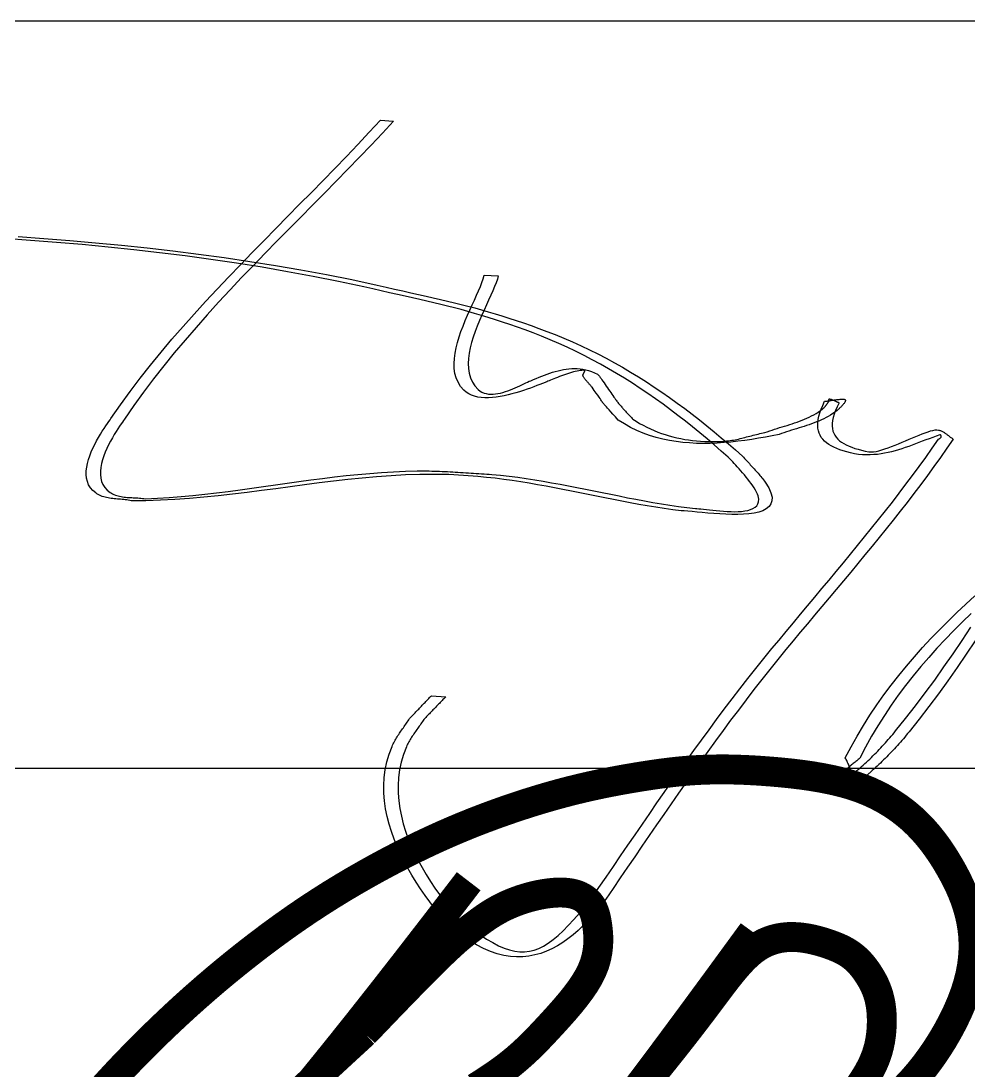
# Model space of a CAD drawing. Header units: millimetres. Extents: x 4241 to 6572, y 870 to 1291.
# Drawn here: x 4513.52 to 4519.86, y 888.88 to 895.9 of the extents above; entities that cross this region are included whole.
import ezdxf

# ---------------------------------------------------------------- set-up
doc = ezdxf.new("R2010")
doc.units = ezdxf.units.MM
doc.layers.add('00_штамп', color=7, linetype='Continuous')
doc.layers.add('Подписи сотрудников', color=7, linetype='Continuous')
doc.layers.add('ДО-Оформление-Штамп', color=7, linetype='Continuous', lineweight=13)

# ---------------------------------------------------------------- blocks, each defined once
blk = doc.blocks.new('Подписи3')
at = {"layer": 'Подписи сотрудников', "color": 5, "linetype": 'Continuous'}
for points in [[(2.6287, 2.3407), (2.6921, 2.4315), (2.7575, 2.5212), (2.8248, 2.6098), (2.894, 2.6974), (2.9648, 2.784), (3.0371, 2.8698), (3.1108, 2.9547), (3.1857, 3.0388), (3.2617, 3.1223), (3.3386, 3.2052), (3.4163, 3.2874), (3.4946, 3.3692), (3.5734, 3.4506), (3.6526, 3.5316), (3.7319, 3.6123), (3.8113, 3.6928), (3.8906, 3.7731), (3.9697, 3.8533), (4.0484, 3.9335), (4.1266, 4.0137), (4.2041, 4.094), (4.2808, 4.1744), (4.3566, 4.2551), (4.4312, 4.3361)], [(4.5195, 4.3292), (4.4446, 4.2486), (4.3687, 4.1682), (4.2918, 4.0881), (4.2141, 4.0081), (4.1358, 3.9281), (4.0569, 3.8481), (3.9777, 3.7681), (3.8983, 3.688), (3.8188, 3.6076), (3.7393, 3.527), (3.6601, 3.446), (3.5813, 3.3647), (3.503, 3.2829), (3.4254, 3.2006), (3.3486, 3.1177), (3.2727, 3.0342), (3.198, 2.9499), (3.1245, 2.8649), (3.0525, 2.779), (2.9819, 2.6922), (2.9131, 2.6044), (2.8461, 2.5156), (2.7812, 2.4257), (2.7183, 2.3347)], [(4.4312, 4.3361), (4.5171, 4.3294), (4.5195, 4.3292)], [(4.3211, 3.2211), (4.1513, 3.2571), (3.9812, 3.2908), (3.8106, 3.3223), (3.6398, 3.3516), (3.4687, 3.3788), (3.2973, 3.404), (3.1256, 3.4273), (2.9537, 3.4488), (2.7815, 3.4686), (2.6092, 3.4867), (2.4367, 3.5033), (2.264, 3.5184), (2.0911, 3.5321), (1.9182, 3.5445)], [(2.0077, 3.5576), (2.1807, 3.5452), (2.3535, 3.5314), (2.5262, 3.5162), (2.6987, 3.4996), (2.871, 3.4814), (3.0431, 3.4615), (3.215, 3.4399), (3.3867, 3.4165), (3.5581, 3.3912), (3.7292, 3.3639), (3.9, 3.3346), (4.0705, 3.303), (4.2407, 3.2693), (4.4104, 3.2332)], [(4.4104, 3.2332), (4.4696, 3.2193), (4.5266, 3.2061), (4.5816, 3.1935), (4.6348, 3.1814), (4.6863, 3.1697), (4.7364, 3.1583), (4.7852, 3.1472), (4.833, 3.1361), (4.8798, 3.1251), (4.9259, 3.114), (4.9715, 3.1028), (5.0168, 3.0913), (5.0619, 3.0795), (5.107, 3.0673), (5.1523, 3.0545), (5.198, 3.0412), (5.2443, 3.0271), (5.2914, 3.0123), (5.3394, 2.9965), (5.3885, 2.9798), (5.4389, 2.962), (5.4908, 2.9431), (5.5445, 2.9229), (5.5999, 2.9013)], [(4.9893, 2.5295), (4.9678, 2.5549), (4.951, 2.5822), (4.9386, 2.6112), (4.9302, 2.6419), (4.9255, 2.674), (4.9242, 2.7073), (4.926, 2.7416), (4.9305, 2.7768), (4.9375, 2.8126), (4.9467, 2.8488), (4.9577, 2.8853), (4.9703, 2.9219), (4.984, 2.9584), (4.9986, 2.9946), (5.0139, 3.0303), (5.0293, 3.0654), (5.0448, 3.0995), (5.0598, 3.1326), (5.0742, 3.1645), (5.0877, 3.1949), (5.0998, 3.2237), (5.1103, 3.2507), (5.1188, 3.2756), (5.1251, 3.2984)], [(5.2194, 3.294), (5.2135, 3.2725), (5.2052, 3.2485), (5.1949, 3.2223), (5.183, 3.1941), (5.1696, 3.1641), (5.1552, 3.1325), (5.1401, 3.0996), (5.1246, 3.0655), (5.109, 3.0304), (5.0937, 2.9946), (5.0789, 2.9583), (5.065, 2.9217), (5.0524, 2.8849), (5.0412, 2.8483), (5.032, 2.8119), (5.0249, 2.7761), (5.0204, 2.741), (5.0186, 2.7068), (5.0201, 2.6738), (5.025, 2.6422), (5.0337, 2.6121), (5.0466, 2.5838), (5.0639, 2.5575), (5.086, 2.5334)], [(5.1251, 3.2984), (5.2194, 3.294), (5.2194, 3.294)], [(5.5078, 2.8909), (5.4525, 2.9123), (5.3991, 2.9324), (5.3473, 2.9512), (5.297, 2.9689), (5.248, 2.9855), (5.2001, 3.0012), (5.1532, 3.016), (5.107, 3.03), (5.0613, 3.0433), (5.016, 3.056), (4.971, 3.0682), (4.926, 3.0799), (4.8808, 3.0914), (4.8352, 3.1025), (4.7892, 3.1136), (4.7424, 3.1246), (4.6947, 3.1356), (4.646, 3.1467), (4.5961, 3.158), (4.5447, 3.1697), (4.4917, 3.1817), (4.4369, 3.1943), (4.3801, 3.2074), (4.3211, 3.2211)], [(6.7582, 2.0808), (6.7113, 2.1222), (6.664, 2.1632), (6.6164, 2.2037), (6.5683, 2.2436), (6.5199, 2.2831), (6.4711, 2.3219), (6.4218, 2.3602), (6.3721, 2.3978), (6.322, 2.4348), (6.2713, 2.4711), (6.2203, 2.5067), (6.1687, 2.5416), (6.1167, 2.5756), (6.0641, 2.6089), (6.011, 2.6413), (5.9574, 2.6729), (5.9032, 2.7036), (5.8485, 2.7334), (5.7932, 2.7622), (5.7374, 2.79), (5.6809, 2.8168), (5.6238, 2.8426), (5.5661, 2.8673), (5.5078, 2.8909)], [(5.5999, 2.9013), (5.6584, 2.8776), (5.7163, 2.8528), (5.7735, 2.8269), (5.8302, 2.7999), (5.8862, 2.772), (5.9416, 2.743), (5.9965, 2.7131), (6.0508, 2.6823), (6.1046, 2.6506), (6.1578, 2.618), (6.2105, 2.5846), (6.2627, 2.5503), (6.3144, 2.5153), (6.3656, 2.4796), (6.4163, 2.4431), (6.4666, 2.406), (6.5164, 2.3682), (6.5658, 2.3298), (6.6148, 2.2907), (6.6634, 2.2511), (6.7115, 2.211), (6.7593, 2.1704), (6.8067, 2.1293), (6.8537, 2.0877)], [(5.4371, 2.5929), (5.4557, 2.6005), (5.4742, 2.6082), (5.4925, 2.6156), (5.5108, 2.6229), (5.529, 2.63), (5.5471, 2.6368), (5.5652, 2.6432), (5.5833, 2.6491), (5.6014, 2.6546), (5.6195, 2.6595), (5.6376, 2.6638), (5.6558, 2.6675), (5.674, 2.6704), (5.6924, 2.6725), (5.7108, 2.6738), (5.7293, 2.6742), (5.748, 2.6735), (5.7668, 2.6719), (5.7857, 2.6691), (5.8049, 2.6652), (5.8242, 2.6601), (5.8438, 2.6537), (5.8636, 2.646), (5.8836, 2.6368)], [(5.795, 2.6617), (5.7872, 2.6623), (5.7783, 2.6621), (5.7685, 2.6612), (5.7578, 2.6595), (5.7464, 2.6573), (5.7344, 2.6545), (5.7219, 2.6512), (5.709, 2.6475), (5.6957, 2.6434), (5.6823, 2.639), (5.6687, 2.6344), (5.6552, 2.6296), (5.6418, 2.6247), (5.6287, 2.6198), (5.6158, 2.6148), (5.6034, 2.61), (5.5916, 2.6053), (5.5804, 2.6008), (5.5699, 2.5965), (5.5603, 2.5926), (5.5517, 2.589), (5.5442, 2.5859), (5.5379, 2.5834), (5.5328, 2.5814)], [(5.7868, 2.6254), (5.7863, 2.6269), (5.7861, 2.6285), (5.7861, 2.6301), (5.7864, 2.6319), (5.7869, 2.6337), (5.7876, 2.6356), (5.7884, 2.6375), (5.7894, 2.6395), (5.7904, 2.6414), (5.7914, 2.6434), (5.7925, 2.6453), (5.7936, 2.6472), (5.7946, 2.649), (5.7956, 2.6508), (5.7965, 2.6525), (5.7972, 2.6541), (5.7978, 2.6556), (5.7982, 2.6569), (5.7984, 2.6582), (5.7983, 2.6592), (5.798, 2.6602), (5.7974, 2.6609), (5.7964, 2.6614), (5.795, 2.6617)], [(5.8467, 2.5487), (5.8442, 2.5519), (5.8417, 2.5551), (5.8391, 2.5583), (5.8365, 2.5614), (5.8338, 2.5645), (5.8311, 2.5675), (5.8284, 2.5706), (5.8256, 2.5736), (5.8228, 2.5767), (5.8201, 2.5797), (5.8173, 2.5827), (5.8146, 2.5858), (5.8119, 2.5888), (5.8092, 2.5919), (5.8066, 2.595), (5.804, 2.5982), (5.8015, 2.6014), (5.7991, 2.6046), (5.7968, 2.6079), (5.7946, 2.6113), (5.7924, 2.6147), (5.7904, 2.6182), (5.7885, 2.6218), (5.7868, 2.6254)], [(5.8836, 2.6368), (5.8853, 2.6354), (5.888, 2.6324), (5.8915, 2.628), (5.896, 2.6222), (5.9011, 2.6153), (5.9069, 2.6074), (5.9133, 2.5985), (5.9201, 2.5889), (5.9273, 2.5788), (5.9348, 2.5681), (5.9425, 2.5572), (5.9502, 2.546), (5.9579, 2.5349), (5.9656, 2.5238), (5.973, 2.513), (5.9802, 2.5026), (5.987, 2.4928), (5.9933, 2.4836), (5.9991, 2.4752), (6.0042, 2.4678), (6.0086, 2.4615), (6.0121, 2.4565), (6.0147, 2.4529), (6.0163, 2.4508)], [(5.5328, 2.5814), (5.5164, 2.5748), (5.4982, 2.5676), (5.4786, 2.56), (5.4575, 2.552), (5.4353, 2.5438), (5.412, 2.5355), (5.3877, 2.5273), (5.3627, 2.5193), (5.3372, 2.5116), (5.3112, 2.5044), (5.2849, 2.4979), (5.2585, 2.492), (5.2321, 2.4871), (5.2059, 2.4832), (5.1801, 2.4804), (5.1547, 2.4789), (5.1301, 2.4788), (5.1063, 2.4803), (5.0834, 2.4835), (5.0617, 2.4885), (5.0412, 2.4955), (5.0223, 2.5045), (5.0049, 2.5158), (4.9893, 2.5295)], [(5.086, 2.5334), (5.0979, 2.5237), (5.1108, 2.516), (5.1244, 2.5101), (5.1387, 2.506), (5.1536, 2.5034), (5.169, 2.5024), (5.1848, 2.5026), (5.201, 2.5041), (5.2175, 2.5068), (5.2341, 2.5103), (5.2509, 2.5148), (5.2676, 2.5199), (5.2842, 2.5257), (5.3007, 2.5319), (5.3169, 2.5385), (5.3328, 2.5453), (5.3483, 2.5522), (5.3632, 2.5591), (5.3775, 2.5658), (5.3912, 2.5723), (5.404, 2.5784), (5.416, 2.5839), (5.4271, 2.5888), (5.4371, 2.5929)], [(6.0224, 2.3289), (6.0031, 2.3506), (5.9865, 2.3691), (5.9725, 2.3848), (5.9607, 2.3978), (5.951, 2.4085), (5.9432, 2.4171), (5.9369, 2.424), (5.932, 2.4294), (5.9282, 2.4336), (5.9254, 2.4369), (5.9231, 2.4396), (5.9213, 2.442), (5.9197, 2.4443), (5.918, 2.4469), (5.916, 2.45), (5.9135, 2.4539), (5.9103, 2.4589), (5.9061, 2.4653), (5.9006, 2.4734), (5.8937, 2.4834), (5.8851, 2.4956), (5.8745, 2.5104), (5.8618, 2.528), (5.8467, 2.5487)], [(7.4028, 2.4547), (7.4082, 2.4553), (7.4137, 2.4559), (7.4191, 2.4566), (7.4246, 2.4574), (7.43, 2.4582), (7.4355, 2.459), (7.4409, 2.4599), (7.4464, 2.4607), (7.4518, 2.4616), (7.4573, 2.4624), (7.4627, 2.4633), (7.4682, 2.4641), (7.4736, 2.4648), (7.4791, 2.4655), (7.4845, 2.4662), (7.49, 2.4668), (7.4954, 2.4673), (7.5009, 2.4677), (7.5063, 2.4681), (7.5118, 2.4683), (7.5173, 2.4684), (7.5227, 2.4685), (7.5282, 2.4683), (7.5337, 2.4681)], [(7.4301, 2.4535), (7.4305, 2.4541), (7.4308, 2.4549), (7.4311, 2.4557), (7.4313, 2.4565), (7.4314, 2.4574), (7.4315, 2.4584), (7.4316, 2.4593), (7.4316, 2.4603), (7.4317, 2.4613), (7.4317, 2.4623), (7.4317, 2.4633), (7.4317, 2.4643), (7.4317, 2.4652), (7.4318, 2.4661), (7.4319, 2.4669), (7.432, 2.4677), (7.4321, 2.4684), (7.4324, 2.4691), (7.4326, 2.4696), (7.433, 2.4701), (7.4334, 2.4704), (7.4339, 2.4707), (7.4345, 2.4708), (7.4352, 2.4708)], [(7.4352, 2.4708), (7.4381, 2.4703), (7.4409, 2.4698), (7.4438, 2.4692), (7.4466, 2.4684), (7.4494, 2.4676), (7.4521, 2.4667), (7.4549, 2.4657), (7.4576, 2.4646), (7.4604, 2.4635), (7.4631, 2.4623), (7.4657, 2.4611), (7.4684, 2.4598), (7.4711, 2.4586), (7.4738, 2.4573), (7.4764, 2.4559), (7.4791, 2.4546), (7.4818, 2.4533), (7.4844, 2.4519), (7.4871, 2.4506), (7.4898, 2.4494), (7.4925, 2.4481), (7.4952, 2.4469), (7.4979, 2.4457), (7.5006, 2.4446)], [(7.5337, 2.4681), (7.5369, 2.4676), (7.5394, 2.4666), (7.541, 2.4651), (7.542, 2.4632), (7.5422, 2.4609), (7.5419, 2.4582), (7.5409, 2.4553), (7.5395, 2.452), (7.5376, 2.4485), (7.5352, 2.4448), (7.5325, 2.441), (7.5294, 2.437), (7.5261, 2.4329), (7.5226, 2.4288), (7.5189, 2.4247), (7.515, 2.4206), (7.5111, 2.4166), (7.5072, 2.4126), (7.5033, 2.4088), (7.4994, 2.4052), (7.4957, 2.4018), (7.4922, 2.3987), (7.4889, 2.3959), (7.4859, 2.3934)], [(6.0163, 2.4508), (6.0203, 2.4458), (6.0244, 2.4408), (6.0285, 2.4359), (6.0327, 2.431), (6.0368, 2.4261), (6.041, 2.4213), (6.0453, 2.4165), (6.0496, 2.4117), (6.0538, 2.4069), (6.0581, 2.4021), (6.0625, 2.3974), (6.0668, 2.3926), (6.0712, 2.3879), (6.0755, 2.3832), (6.0799, 2.3785), (6.0842, 2.3738), (6.0886, 2.3691), (6.093, 2.3644), (6.0973, 2.3596), (6.1017, 2.3549), (6.106, 2.3502), (6.1103, 2.3454), (6.1147, 2.3407), (6.1189, 2.3359)], [(7.0029, 2.2456), (7.019, 2.2516), (7.0354, 2.2573), (7.0518, 2.2628), (7.0684, 2.2681), (7.0851, 2.2733), (7.1018, 2.2785), (7.1186, 2.2836), (7.1354, 2.2888), (7.1522, 2.2939), (7.169, 2.2992), (7.1857, 2.3046), (7.2024, 2.3101), (7.219, 2.3158), (7.2355, 2.3218), (7.2518, 2.3281), (7.268, 2.3346), (7.284, 2.3416), (7.2998, 2.3489), (7.3153, 2.3567), (7.3307, 2.3649), (7.3457, 2.3736), (7.3605, 2.383), (7.375, 2.3929), (7.3891, 2.4034)], [(7.4859, 2.3934), (7.4718, 2.3825), (7.4574, 2.3724), (7.4427, 2.3628), (7.4276, 2.3539), (7.4123, 2.3454), (7.3967, 2.3375), (7.3808, 2.3301), (7.3648, 2.323), (7.3485, 2.3164), (7.3321, 2.31), (7.3155, 2.304), (7.2989, 2.2982), (7.2821, 2.2926), (7.2653, 2.2871), (7.2484, 2.2818), (7.2315, 2.2766), (7.2146, 2.2714), (7.1977, 2.2662), (7.1809, 2.2609), (7.1641, 2.2555), (7.1475, 2.25), (7.131, 2.2444), (7.1146, 2.2385), (7.0984, 2.2323)], [(7.6029, 2.1034), (7.5765, 2.1096), (7.5514, 2.1162), (7.5277, 2.1232), (7.5053, 2.1306), (7.4844, 2.1386), (7.465, 2.1472), (7.447, 2.1564), (7.4305, 2.1663), (7.4157, 2.1769), (7.4024, 2.1882), (7.3907, 2.2004), (7.3807, 2.2134), (7.3724, 2.2274), (7.3658, 2.2423), (7.361, 2.2582), (7.358, 2.2752), (7.3568, 2.2932), (7.3575, 2.3125), (7.3601, 2.3329), (7.3646, 2.3546), (7.3711, 2.3775), (7.3796, 2.4018), (7.3902, 2.4275), (7.4028, 2.4547)], [(7.3891, 2.4034), (7.3912, 2.4051), (7.3932, 2.4068), (7.3952, 2.4086), (7.3972, 2.4105), (7.3991, 2.4124), (7.401, 2.4143), (7.4028, 2.4163), (7.4046, 2.4183), (7.4063, 2.4204), (7.4081, 2.4225), (7.4097, 2.4246), (7.4114, 2.4267), (7.4131, 2.4289), (7.4147, 2.4311), (7.4163, 2.4333), (7.4179, 2.4355), (7.4194, 2.4377), (7.421, 2.44), (7.4225, 2.4422), (7.424, 2.4445), (7.4256, 2.4467), (7.4271, 2.449), (7.4286, 2.4512), (7.4301, 2.4535)], [(7.5006, 2.4446), (7.4872, 2.4181), (7.4762, 2.3932), (7.4674, 2.3696), (7.4608, 2.3475), (7.4564, 2.3267), (7.454, 2.3072), (7.4536, 2.289), (7.4552, 2.2719), (7.4586, 2.256), (7.464, 2.2411), (7.4711, 2.2272), (7.4799, 2.2144), (7.4904, 2.2024), (7.5025, 2.1913), (7.5162, 2.1811), (7.5313, 2.1716), (7.5479, 2.1628), (7.5659, 2.1546), (7.5851, 2.1471), (7.6057, 2.1401), (7.6274, 2.1336), (7.6503, 2.1276), (7.6743, 2.1219), (7.6993, 2.1166)], [(7.8774, 0.2485), (7.9449, 0.3323), (8.0109, 0.4171), (8.0756, 0.5029), (8.139, 0.5896), (8.2011, 0.6771), (8.2622, 0.7654), (8.3222, 0.8544), (8.3812, 0.9441)], [(8.4093, 0.8509), (8.3497, 0.7617), (8.289, 0.6731), (8.2272, 0.5853), (8.1643, 0.4983), (8.1001, 0.4122), (8.0346, 0.327), (7.9678, 0.2428)], [(2.5265, 1.8413), (2.5068, 1.8581), (2.4912, 1.8767), (2.4793, 1.8968), (2.4709, 1.9182), (2.4657, 1.9408), (2.4634, 1.9644), (2.4638, 1.9888), (2.4666, 2.0138), (2.4716, 2.0392), (2.4785, 2.0648), (2.4871, 2.0904), (2.497, 2.1159), (2.508, 2.141), (2.5199, 2.1656), (2.5324, 2.1895), (2.5453, 2.2125), (2.5582, 2.2343), (2.5709, 2.2549), (2.5832, 2.274), (2.5948, 2.2914), (2.6054, 2.307), (2.6147, 2.3205), (2.6226, 2.3318), (2.6287, 2.3407)], [(2.7183, 2.3347), (2.7129, 2.3267), (2.7056, 2.3162), (2.6967, 2.3033), (2.6865, 2.2882), (2.6754, 2.2712), (2.6634, 2.2525), (2.651, 2.2322), (2.6383, 2.2106), (2.6257, 2.1878), (2.6134, 2.164), (2.6016, 2.1395), (2.5907, 2.1145), (2.581, 2.0891), (2.5726, 2.0636), (2.5658, 2.0382), (2.5609, 2.013), (2.5582, 1.9882), (2.558, 1.9642), (2.5605, 1.9409), (2.5659, 1.9188), (2.5747, 1.8979), (2.5869, 1.8785), (2.6029, 1.8607), (2.6229, 1.8448)], [(7.0984, 2.2323), (7.053, 2.2237), (7.0073, 2.2154), (6.9614, 2.2076), (6.9154, 2.2002), (6.8692, 2.1936), (6.8229, 2.1876), (6.7765, 2.1825), (6.7301, 2.1784), (6.6838, 2.1754), (6.6376, 2.1735), (6.5914, 2.1729), (6.5455, 2.1736), (6.4997, 2.1759), (6.4542, 2.1797), (6.409, 2.1853), (6.3641, 2.1926), (6.3196, 2.2019), (6.2756, 2.2131), (6.232, 2.2265), (6.1889, 2.2421), (6.1463, 2.2601), (6.1044, 2.2804), (6.063, 2.3033), (6.0224, 2.3289)], [(6.1189, 2.3359), (6.1419, 2.3212), (6.1651, 2.3072), (6.1888, 2.2941), (6.2127, 2.2817), (6.237, 2.2702), (6.2615, 2.2594), (6.2864, 2.2494), (6.3115, 2.2402), (6.3369, 2.2317), (6.3624, 2.2239), (6.3883, 2.2169), (6.4143, 2.2106), (6.4405, 2.205), (6.4668, 2.2002), (6.4933, 2.196), (6.52, 2.1925), (6.5467, 2.1897), (6.5736, 2.1876), (6.6006, 2.1862), (6.6276, 2.1854), (6.6547, 2.1852), (6.6818, 2.1857), (6.709, 2.1868), (6.7361, 2.1886)], [(7.6993, 2.1166), (7.7135, 2.116), (7.7294, 2.1171), (7.7469, 2.1198), (7.7656, 2.124), (7.7856, 2.1295), (7.8066, 2.1362), (7.8284, 2.1438), (7.8509, 2.1522), (7.8739, 2.1613), (7.8972, 2.1708), (7.9207, 2.1807), (7.9442, 2.1907), (7.9676, 2.2007), (7.9905, 2.2105), (8.013, 2.22), (8.0348, 2.229), (8.0558, 2.2373), (8.0757, 2.2447), (8.0945, 2.2512), (8.1119, 2.2565), (8.1277, 2.2605), (8.1419, 2.263), (8.1542, 2.2638), (8.1645, 2.2628)], [(8.1645, 2.2628), (8.1692, 2.2617), (8.1738, 2.2603), (8.1782, 2.2587), (8.1827, 2.2569), (8.187, 2.255), (8.1912, 2.2528), (8.1954, 2.2505), (8.1996, 2.248), (8.2037, 2.2454), (8.2077, 2.2427), (8.2117, 2.2399), (8.2157, 2.237), (8.2197, 2.2341), (8.2236, 2.2311), (8.2275, 2.2281), (8.2314, 2.225), (8.2353, 2.222), (8.2392, 2.219), (8.2432, 2.216), (8.2471, 2.213), (8.2511, 2.2101), (8.2551, 2.2073), (8.2591, 2.2046), (8.2632, 2.202)], [(6.7361, 2.1886), (6.7474, 2.1895), (6.7587, 2.1908), (6.7699, 2.1923), (6.7812, 2.194), (6.7923, 2.1959), (6.8035, 2.198), (6.8146, 2.2002), (6.8257, 2.2026), (6.8368, 2.2051), (6.8479, 2.2078), (6.8589, 2.2105), (6.87, 2.2133), (6.881, 2.2161), (6.8921, 2.219), (6.9031, 2.2219), (6.9142, 2.2248), (6.9252, 2.2277), (6.9363, 2.2305), (6.9473, 2.2333), (6.9584, 2.236), (6.9695, 2.2386), (6.9806, 2.2411), (6.9917, 2.2434), (7.0029, 2.2456)], [(7.0505, 0.7999), (7.098, 0.8574), (7.1457, 0.9148), (7.1935, 0.9722), (7.2413, 1.0295), (7.2893, 1.0868), (7.3372, 1.144), (7.3851, 1.2013), (7.433, 1.2587), (7.4808, 1.3161), (7.5285, 1.3736), (7.5761, 1.4312), (7.6234, 1.489), (7.6706, 1.5469), (7.7174, 1.6051), (7.764, 1.6634), (7.8103, 1.722), (7.8563, 1.7808), (7.9018, 1.8399), (7.9469, 1.8993), (7.9916, 1.959), (8.0358, 2.0191), (8.0795, 2.0796), (8.1226, 2.1405), (8.1652, 2.2018)], [(8.2632, 2.202), (8.2208, 2.1402), (8.1778, 2.0789), (8.1342, 2.018), (8.09, 1.9575), (8.0453, 1.8974), (8, 1.8377), (7.9544, 1.7782), (7.9083, 1.7191), (7.8618, 1.6603), (7.815, 1.6017), (7.7679, 1.5433), (7.7205, 1.4851), (7.6729, 1.4271), (7.6251, 1.3693), (7.5771, 1.3116), (7.529, 1.2539), (7.4808, 1.1964), (7.4326, 1.1389), (7.3844, 1.0814), (7.3361, 1.0239), (7.288, 0.9664), (7.2399, 0.9088), (7.192, 0.8512), (7.1443, 0.7934)], [(8.1734, 2.2302), (8.1494, 2.222), (8.1257, 2.2135), (8.1023, 2.2048), (8.0791, 2.196), (8.0561, 2.1872), (8.0332, 2.1784), (8.0105, 2.1696), (7.9878, 2.1611), (7.9652, 2.1528), (7.9426, 2.1448), (7.9199, 2.1372), (7.8971, 2.13), (7.8742, 2.1233), (7.8511, 2.1172), (7.8279, 2.1118), (7.8044, 2.107), (7.7806, 2.1031), (7.7565, 2.1), (7.732, 2.0979), (7.7071, 2.0967), (7.6818, 2.0966), (7.656, 2.0977), (7.6297, 2.0999), (7.6029, 2.1034)], [(8.1652, 2.2018), (8.1689, 2.2038), (8.1721, 2.2057), (8.1749, 2.2077), (8.1772, 2.2096), (8.179, 2.2114), (8.1805, 2.2132), (8.1816, 2.215), (8.1824, 2.2167), (8.1829, 2.2183), (8.1831, 2.2199), (8.183, 2.2213), (8.1827, 2.2227), (8.1823, 2.224), (8.1817, 2.2252), (8.1809, 2.2263), (8.1801, 2.2273), (8.1792, 2.2281), (8.1782, 2.2289), (8.1773, 2.2295), (8.1763, 2.2299), (8.1754, 2.2302), (8.1746, 2.2304), (8.1739, 2.2304), (8.1734, 2.2302)], [(8.1652, 2.2018), (8.1693, 2.2042), (8.1728, 2.2065), (8.1757, 2.2087), (8.1781, 2.2108), (8.18, 2.2127), (8.1815, 2.2146), (8.1825, 2.2163), (8.1831, 2.218), (8.1834, 2.2195), (8.1834, 2.2209), (8.1831, 2.2222), (8.1826, 2.2234), (8.1819, 2.2246), (8.1811, 2.2256), (8.1802, 2.2265), (8.1791, 2.2273), (8.1781, 2.228), (8.1771, 2.2286), (8.1761, 2.2291), (8.1752, 2.2295), (8.1745, 2.2298), (8.1739, 2.2301), (8.1735, 2.2302), (8.1734, 2.2302)], [(6.9624, 1.7995), (6.961, 1.8102), (6.958, 1.8217), (6.9534, 1.834), (6.9474, 1.8471), (6.9401, 1.8607), (6.9317, 1.8747), (6.9223, 1.8891), (6.9121, 1.9038), (6.9013, 1.9186), (6.8899, 1.9334), (6.8781, 1.9481), (6.8661, 1.9626), (6.854, 1.9768), (6.8419, 1.9906), (6.8301, 2.0038), (6.8187, 2.0164), (6.8078, 2.0283), (6.7975, 2.0393), (6.7881, 2.0493), (6.7796, 2.0582), (6.7722, 2.0659), (6.7661, 2.0724), (6.7613, 2.0774), (6.7582, 2.0808)], [(6.8537, 2.0877), (6.8601, 2.0804), (6.8665, 2.0732), (6.873, 2.066), (6.8795, 2.0589), (6.8861, 2.0518), (6.8927, 2.0447), (6.8992, 2.0376), (6.9058, 2.0305), (6.9124, 2.0234), (6.919, 2.0163), (6.9256, 2.0092), (6.9322, 2.0021), (6.9387, 1.9949), (6.9452, 1.9877), (6.9516, 1.9805), (6.958, 1.9733), (6.9643, 1.9659), (6.9705, 1.9586), (6.9766, 1.9511), (6.9827, 1.9436), (6.9886, 1.936), (6.9945, 1.9284), (7.0002, 1.9206), (7.0058, 1.9127)], [(2.8597, 1.8024), (2.9391, 1.8061), (3.0184, 1.8112), (3.0976, 1.8175), (3.1767, 1.8249), (3.2557, 1.8332), (3.3347, 1.8424), (3.4136, 1.8523), (3.4925, 1.8627), (3.5713, 1.8735), (3.6502, 1.8845), (3.729, 1.8957), (3.8078, 1.9068), (3.8866, 1.9178), (3.9654, 1.9285), (4.0443, 1.9388), (4.1232, 1.9485), (4.2022, 1.9575), (4.2812, 1.9656), (4.3603, 1.9727), (4.4395, 1.9787), (4.5188, 1.9835), (4.5982, 1.9868), (4.6777, 1.9885), (4.7573, 1.9886)], [(4.7573, 1.9886), (4.7748, 1.9884), (4.7923, 1.988), (4.8099, 1.9875), (4.8274, 1.9869), (4.8449, 1.9862), (4.8624, 1.9855), (4.8799, 1.9846), (4.8974, 1.9837), (4.9149, 1.9827), (4.9324, 1.9816), (4.9499, 1.9805), (4.9674, 1.9793), (4.9849, 1.9782), (5.0024, 1.9769), (5.0199, 1.9757), (5.0374, 1.9745), (5.0549, 1.9733), (5.0724, 1.972), (5.0899, 1.9708), (5.1074, 1.9696), (5.1249, 1.9685), (5.1424, 1.9674), (5.1599, 1.9663), (5.1774, 1.9653)], [(5.084, 1.9512), (4.9867, 1.9592), (4.8896, 1.964), (4.7926, 1.966), (4.6958, 1.9654), (4.5991, 1.9624), (4.5025, 1.9572), (4.406, 1.9502), (4.3096, 1.9416), (4.2132, 1.9317), (4.1169, 1.9206), (4.0207, 1.9087), (3.9244, 1.8961), (3.8282, 1.8832), (3.7319, 1.8702), (3.6356, 1.8573), (3.5393, 1.8448), (3.4429, 1.833), (3.3464, 1.822), (3.2498, 1.8123), (3.1531, 1.8039), (3.0563, 1.7971), (2.9594, 1.7923), (2.8623, 1.7896), (2.765, 1.7893)], [(6.4438, 1.7225), (6.3866, 1.7295), (6.3296, 1.7373), (6.2727, 1.7459), (6.2159, 1.7551), (6.1593, 1.7648), (6.1028, 1.7751), (6.0463, 1.7857), (5.9899, 1.7967), (5.9336, 1.8079), (5.8773, 1.8193), (5.8211, 1.8307), (5.7648, 1.8422), (5.7085, 1.8536), (5.6522, 1.8648), (5.5958, 1.8759), (5.5394, 1.8865), (5.4829, 1.8968), (5.4263, 1.9067), (5.3697, 1.9159), (5.3128, 1.9246), (5.2559, 1.9325), (5.1988, 1.9396), (5.1415, 1.9459), (5.084, 1.9512)], [(5.1774, 1.9653), (5.235, 1.9599), (5.2923, 1.9535), (5.3495, 1.9463), (5.4065, 1.9383), (5.4634, 1.9296), (5.5202, 1.9202), (5.5768, 1.9103), (5.6334, 1.9), (5.6898, 1.8892), (5.7463, 1.8782), (5.8026, 1.8669), (5.859, 1.8555), (5.9153, 1.844), (5.9716, 1.8325), (6.028, 1.8212), (6.0844, 1.81), (6.1408, 1.799), (6.1974, 1.7884), (6.254, 1.7783), (6.3107, 1.7686), (6.3675, 1.7595), (6.4245, 1.751), (6.4816, 1.7433), (6.5389, 1.7364)], [(7.0058, 1.9127), (7.029, 1.8756), (7.0438, 1.8428), (7.0508, 1.814), (7.0506, 1.7891), (7.0437, 1.7678), (7.0309, 1.7498), (7.0126, 1.7349), (6.9894, 1.7229), (6.962, 1.7135), (6.931, 1.7065), (6.8968, 1.7017), (6.8603, 1.6987), (6.8218, 1.6973), (6.782, 1.6974), (6.7416, 1.6987), (6.701, 1.7008), (6.6609, 1.7037), (6.6219, 1.707), (6.5846, 1.7105), (6.5495, 1.7139), (6.5173, 1.7171), (6.4886, 1.7197), (6.4639, 1.7216), (6.4438, 1.7225)], [(2.765, 1.7893), (2.755, 1.7913), (2.7448, 1.7931), (2.7346, 1.7946), (2.7243, 1.7958), (2.7139, 1.797), (2.7034, 1.798), (2.6929, 1.7989), (2.6824, 1.7998), (2.6719, 1.8007), (2.6614, 1.8017), (2.6509, 1.8027), (2.6405, 1.8038), (2.6302, 1.8051), (2.62, 1.8066), (2.6098, 1.8083), (2.5998, 1.8103), (2.59, 1.8127), (2.5803, 1.8154), (2.5707, 1.8185), (2.5614, 1.822), (2.5523, 1.826), (2.5434, 1.8305), (2.5348, 1.8356), (2.5265, 1.8413)], [(2.6229, 1.8448), (2.6314, 1.8396), (2.6401, 1.8349), (2.649, 1.8308), (2.6581, 1.8271), (2.6674, 1.824), (2.6769, 1.8213), (2.6866, 1.819), (2.6964, 1.8171), (2.7063, 1.8155), (2.7163, 1.8142), (2.7265, 1.8131), (2.7367, 1.8122), (2.747, 1.8114), (2.7573, 1.8108), (2.7677, 1.8103), (2.778, 1.8098), (2.7884, 1.8093), (2.7988, 1.8087), (2.8091, 1.8081), (2.8194, 1.8074), (2.8296, 1.8065), (2.8397, 1.8054), (2.8498, 1.804), (2.8597, 1.8024)], [(6.5389, 1.7364), (6.5484, 1.7366), (6.5607, 1.736), (6.5756, 1.7347), (6.5927, 1.7329), (6.6119, 1.7308), (6.6327, 1.7284), (6.6549, 1.7259), (6.6782, 1.7234), (6.7023, 1.7211), (6.7269, 1.7191), (6.7518, 1.7175), (6.7766, 1.7166), (6.801, 1.7163), (6.8248, 1.7169), (6.8476, 1.7185), (6.8692, 1.7212), (6.8892, 1.7251), (6.9075, 1.7305), (6.9236, 1.7374), (6.9373, 1.7459), (6.9484, 1.7563), (6.9564, 1.7686), (6.9612, 1.783), (6.9624, 1.7995)], [(7.541, 0.0684), (7.5793, 0.1424), (7.6196, 0.2148), (7.6619, 0.2857), (7.7059, 0.3553), (7.7517, 0.4234), (7.7991, 0.4903), (7.8481, 0.5558), (7.8986, 0.6202), (7.9505, 0.6834), (8.0037, 0.7454), (8.0583, 0.8064), (8.114, 0.8664), (8.1708, 0.9255), (8.2286, 0.9836), (8.2873, 1.0409), (8.347, 1.0973), (8.4074, 1.153)], [(8.3828, 1.0351), (8.3242, 0.9782), (8.2665, 0.9204), (8.2098, 0.8617), (8.1542, 0.802), (8.0998, 0.7413), (8.0467, 0.6796), (7.9949, 0.6167), (7.9445, 0.5527), (7.8956, 0.4875), (7.8483, 0.4209), (7.8026, 0.3531), (7.7587, 0.2838), (7.7166, 0.2132), (7.6763, 0.141), (7.6381, 0.0673)], [(5.8438, -0.8705), (5.8925, -0.7998), (5.9411, -0.729), (5.9897, -0.6581), (6.0382, -0.5873), (6.0867, -0.5164), (6.1352, -0.4455), (6.1838, -0.3746), (6.2325, -0.3039), (6.2814, -0.2332), (6.3304, -0.1626), (6.3796, -0.0922), (6.429, -0.0219), (6.4786, 0.0482), (6.5286, 0.1181), (6.5788, 0.1877), (6.6294, 0.2571), (6.6804, 0.3262), (6.7318, 0.395), (6.7836, 0.4634), (6.8359, 0.5315), (6.8887, 0.5992), (6.9421, 0.6666), (6.996, 0.7334), (7.0505, 0.7999)], [(7.1443, 0.7934), (7.0898, 0.7271), (7.0359, 0.6603), (6.9825, 0.593), (6.9297, 0.5254), (6.8774, 0.4574), (6.8256, 0.389), (6.7742, 0.3202), (6.7232, 0.2512), (6.6726, 0.1819), (6.6224, 0.1123), (6.5725, 0.0424), (6.5229, -0.0276), (6.4735, -0.0979), (6.4244, -0.1683), (6.3755, -0.2388), (6.3267, -0.3095), (6.2781, -0.3803), (6.2296, -0.4511), (6.1811, -0.522), (6.1327, -0.5929), (6.0843, -0.6638), (6.0359, -0.7347), (5.9875, -0.8055), (5.9389, -0.8763)], [(4.6264, 0.3317), (4.6325, 0.3381), (4.6386, 0.3444), (4.6447, 0.3508), (4.6507, 0.3572), (4.6568, 0.3636), (4.6629, 0.3699), (4.669, 0.3763), (4.6751, 0.3827), (4.6812, 0.3891), (4.6872, 0.3954), (4.6933, 0.4018), (4.6994, 0.4082), (4.7055, 0.4146), (4.7116, 0.421), (4.7177, 0.4273), (4.7237, 0.4337), (4.7298, 0.4401), (4.7359, 0.4465), (4.742, 0.4528), (4.7481, 0.4592), (4.7542, 0.4656), (4.7602, 0.472), (4.7663, 0.4783), (4.7724, 0.4847)], [(4.8682, 0.4774), (4.8621, 0.4711), (4.856, 0.4648), (4.8499, 0.4585), (4.8438, 0.4522), (4.8378, 0.4459), (4.8317, 0.4396), (4.8256, 0.4333), (4.8195, 0.427), (4.8134, 0.4207), (4.8073, 0.4144), (4.8013, 0.4081), (4.7952, 0.4018), (4.7891, 0.3955), (4.783, 0.3892), (4.7769, 0.3829), (4.7709, 0.3766), (4.7648, 0.3703), (4.7587, 0.364), (4.7526, 0.3578), (4.7465, 0.3515), (4.7404, 0.3452), (4.7344, 0.3389), (4.7283, 0.3326), (4.7222, 0.3263)], [(4.7724, 0.4847), (4.8682, 0.4774), (4.8682, 0.4774)], [(4.5092, 0.1451), (4.5129, 0.1535), (4.5168, 0.1618), (4.5208, 0.17), (4.525, 0.1781), (4.5294, 0.1862), (4.534, 0.1941), (4.5387, 0.202), (4.5435, 0.2098), (4.5484, 0.2175), (4.5535, 0.2252), (4.5586, 0.2329), (4.5638, 0.2405), (4.569, 0.2481), (4.5743, 0.2556), (4.5796, 0.2632), (4.585, 0.2707), (4.5903, 0.2783), (4.5956, 0.2858), (4.6009, 0.2934), (4.6061, 0.301), (4.6113, 0.3086), (4.6164, 0.3162), (4.6215, 0.3239), (4.6264, 0.3317)], [(4.7222, 0.3263), (4.7173, 0.3187), (4.7122, 0.3111), (4.7071, 0.3036), (4.7019, 0.2961), (4.6967, 0.2886), (4.6914, 0.2812), (4.6861, 0.2738), (4.6808, 0.2664), (4.6755, 0.259), (4.6701, 0.2516), (4.6649, 0.2441), (4.6596, 0.2367), (4.6544, 0.2292), (4.6493, 0.2217), (4.6443, 0.2141), (4.6394, 0.2065), (4.6346, 0.1988), (4.6299, 0.1911), (4.6253, 0.1833), (4.6209, 0.1754), (4.6167, 0.1674), (4.6126, 0.1593), (4.6088, 0.1511), (4.6051, 0.1428)], [(7.627, -0.0096), (7.6383, 0.0002), (7.6496, 0.0101), (7.6607, 0.0201), (7.6718, 0.0302), (7.6828, 0.0404), (7.6938, 0.0507), (7.7046, 0.061), (7.7154, 0.0715), (7.7261, 0.082), (7.7368, 0.0926), (7.7473, 0.1033), (7.7578, 0.114), (7.7682, 0.1249), (7.7785, 0.1358), (7.7887, 0.1467), (7.7989, 0.1578), (7.809, 0.1689), (7.819, 0.1801), (7.8289, 0.1913), (7.8388, 0.2027), (7.8485, 0.214), (7.8582, 0.2255), (7.8679, 0.237), (7.8774, 0.2485)], [(7.9678, 0.2428), (7.9583, 0.2312), (7.9488, 0.2197), (7.9393, 0.2082), (7.9296, 0.1968), (7.9199, 0.1855), (7.91, 0.1742), (7.9002, 0.163), (7.8902, 0.1519), (7.8801, 0.1408), (7.87, 0.1298), (7.8598, 0.1188), (7.8496, 0.108), (7.8392, 0.0972), (7.8288, 0.0864), (7.8183, 0.0758), (7.8078, 0.0652), (7.7972, 0.0547), (7.7865, 0.0442), (7.7757, 0.0339), (7.7649, 0.0236), (7.754, 0.0134), (7.743, 0.0032), (7.732, -0.0068), (7.7209, -0.0168)], [(4.8574, -1.0166), (4.8253, -0.9774), (4.7934, -0.937), (4.7617, -0.8953), (4.7306, -0.8524), (4.7001, -0.8084), (4.6705, -0.7634), (4.642, -0.7174), (4.6148, -0.6705), (4.589, -0.6228), (4.5649, -0.5743), (4.5426, -0.5251), (4.5224, -0.4754), (4.5044, -0.425), (4.4889, -0.3742), (4.4759, -0.323), (4.4658, -0.2714), (4.4587, -0.2196), (4.4548, -0.1675), (4.4543, -0.1154), (4.4573, -0.0631), (4.4642, -0.0109), (4.475, 0.0413), (4.4899, 0.0933), (4.5092, 0.1451)], [(4.6051, 0.1428), (4.5856, 0.0915), (4.5706, 0.0399), (4.5597, -0.0118), (4.5528, -0.0636), (4.5497, -0.1154), (4.5502, -0.1672), (4.5541, -0.2188), (4.5612, -0.2702), (4.5713, -0.3214), (4.5843, -0.3722), (4.5999, -0.4226), (4.6179, -0.4725), (4.6381, -0.5219), (4.6604, -0.5706), (4.6846, -0.6187), (4.7104, -0.666), (4.7377, -0.7124), (4.7662, -0.7579), (4.7958, -0.8025), (4.8263, -0.846), (4.8574, -0.8883), (4.889, -0.9295), (4.921, -0.9694), (4.953, -1.008)], [(7.6381, 0.0673), (7.6333, 0.0624), (7.6282, 0.0575), (7.623, 0.0528), (7.6175, 0.0482), (7.6119, 0.0436), (7.6061, 0.0391), (7.6003, 0.0346), (7.5945, 0.0302), (7.5886, 0.0257), (7.5828, 0.0212), (7.5771, 0.0167), (7.5715, 0.0122), (7.566, 0.0075), (7.5607, 0.0028), (7.5557, -0.002), (7.5509, -0.007), (7.5464, -0.0121), (7.5423, -0.0174), (7.5385, -0.0228), (7.5352, -0.0285), (7.5323, -0.0343), (7.5299, -0.0405), (7.5281, -0.0468), (7.5268, -0.0534)], [(7.6236, -0.0645), (7.6179, -0.0615), (7.6126, -0.058), (7.6076, -0.0542), (7.603, -0.05), (7.5987, -0.0454), (7.5946, -0.0405), (7.5909, -0.0354), (7.5873, -0.0299), (7.584, -0.0243), (7.5808, -0.0185), (7.5778, -0.0124), (7.5749, -0.0063), (7.5721, 0), (7.5694, 0.0064), (7.5668, 0.0128), (7.5641, 0.0192), (7.5615, 0.0257), (7.5588, 0.0321), (7.5561, 0.0385), (7.5534, 0.0448), (7.5505, 0.0509), (7.5475, 0.0569), (7.5443, 0.0628), (7.541, 0.0684)], [(7.5268, -0.0534), (7.5266, -0.0575), (7.5272, -0.0606), (7.5285, -0.0629), (7.5305, -0.0644), (7.5332, -0.0651), (7.5364, -0.0652), (7.5402, -0.0646), (7.5444, -0.0634), (7.549, -0.0617), (7.5539, -0.0595), (7.5592, -0.0569), (7.5646, -0.054), (7.5703, -0.0507), (7.576, -0.0472), (7.5818, -0.0435), (7.5876, -0.0396), (7.5934, -0.0356), (7.599, -0.0316), (7.6044, -0.0276), (7.6097, -0.0236), (7.6146, -0.0198), (7.6192, -0.0162), (7.6233, -0.0127), (7.627, -0.0096)], [(7.7209, -0.0168), (7.7174, -0.0199), (7.7139, -0.0231), (7.7103, -0.0264), (7.7066, -0.0298), (7.7028, -0.0332), (7.6989, -0.0366), (7.6949, -0.04), (7.6909, -0.0433), (7.6868, -0.0465), (7.6827, -0.0497), (7.6786, -0.0527), (7.6744, -0.0555), (7.6701, -0.0581), (7.6659, -0.0604), (7.6616, -0.0625), (7.6573, -0.0643), (7.653, -0.0658), (7.6488, -0.0669), (7.6445, -0.0677), (7.6402, -0.068), (7.636, -0.0679), (7.6318, -0.0673), (7.6277, -0.0661), (7.6236, -0.0645)], [(4.953, -1.008), (5.0041, -1.0479), (5.0523, -1.0838), (5.0979, -1.1158), (5.1412, -1.1439), (5.1823, -1.168), (5.2214, -1.1882), (5.2588, -1.2044), (5.2947, -1.2166), (5.3294, -1.2249), (5.3629, -1.2292), (5.3956, -1.2295), (5.4277, -1.2259), (5.4594, -1.2183), (5.4909, -1.2067), (5.5224, -1.1911), (5.5542, -1.1715), (5.5864, -1.1479), (5.6193, -1.1203), (5.6532, -1.0887), (5.6882, -1.0531), (5.7245, -1.0135), (5.7624, -0.9699), (5.8021, -0.9222), (5.8438, -0.8705)], [(5.9389, -0.8763), (5.9097, -0.9147), (5.8799, -0.952), (5.8493, -0.988), (5.8181, -1.0225), (5.7861, -1.0553), (5.7535, -1.0864), (5.7201, -1.1154), (5.6859, -1.1424), (5.651, -1.1671), (5.6153, -1.1893), (5.5789, -1.2089), (5.5416, -1.2258), (5.5035, -1.2397), (5.4646, -1.2505), (5.4248, -1.2581), (5.3842, -1.2623), (5.3427, -1.263), (5.3004, -1.2599), (5.2571, -1.2529), (5.213, -1.2419), (5.1679, -1.2266), (5.1219, -1.207), (5.0749, -1.1829), (5.027, -1.1541)], [(5.027, -1.1541), (5.0194, -1.1491), (5.0119, -1.144), (5.0045, -1.1387), (4.9971, -1.1334), (4.9899, -1.1279), (4.9827, -1.1224), (4.9755, -1.1168), (4.9684, -1.1111), (4.9614, -1.1053), (4.9544, -1.0995), (4.9474, -1.0936), (4.9405, -1.0877), (4.9336, -1.0818), (4.9267, -1.0758), (4.9198, -1.0698), (4.9129, -1.0638), (4.9061, -1.0578), (4.8992, -1.0518), (4.8923, -1.0459), (4.8854, -1.0399), (4.8784, -1.034), (4.8715, -1.0281), (4.8645, -1.0223), (4.8574, -1.0166)]]:
    blk.add_lwpolyline(points, dxfattribs=at)
blk = doc.blocks.new('Подписи4')
at = {"layer": 'Подписи сотрудников', "color": 5, "lineweight": 30, "const_width": 0.2, "flags": 128}
for points in [[(7.9411, 2.856), (7.987, 2.9044), (8.0313, 2.9552), (8.0739, 3.0083), (8.1151, 3.0639), (8.1547, 3.1219), (8.1926, 3.1819), (8.2282, 3.2433), (8.2614, 3.3057), (8.2916, 3.3685), (8.3187, 3.4311), (8.3421, 3.4931), (8.3615, 3.554), (8.3767, 3.6133), (8.3878, 3.6709), (8.395, 3.727), (8.3986, 3.7816), (8.3988, 3.8347), (8.3958, 3.8864), (8.3899, 3.9368), (8.3813, 3.9859), (8.3702, 4.0338), (8.3567, 4.0806), (8.3411, 4.1264), (8.3235, 4.1713), (8.3041, 4.2155), (8.2829, 4.259), (8.2602, 4.3021), (8.2361, 4.3447), (8.2107, 4.3871), (8.1839, 4.429), (8.1556, 4.4703), (8.1255, 4.5109), (8.0936, 4.5506), (8.0597, 4.5893), (8.0237, 4.6267), (7.9853, 4.6629), (7.9444, 4.6975), (7.901, 4.7305), (7.855, 4.7618), (7.8063, 4.7911), (7.7547, 4.8185), (7.7003, 4.8437), (7.643, 4.8666), (7.5827, 4.8871), (7.5194, 4.9051), (7.4537, 4.9208), (7.3863, 4.9343), (7.3179, 4.9459), (7.2492, 4.9557), (7.181, 4.964), (7.1139, 4.9709), (7.0485, 4.9766), (6.9856, 4.9814), (6.925, 4.9852), (6.8666, 4.9881), (6.8103, 4.9901), (6.7558, 4.9913), (6.7031, 4.9915), (6.652, 4.9909), (6.6022, 4.9895), (6.5537, 4.9873), (6.5059, 4.9843), (6.4584, 4.9804), (6.4107, 4.9757), (6.3623, 4.9702), (6.3127, 4.9639), (6.2614, 4.9567), (6.208, 4.9487), (6.152, 4.9398), (6.0936, 4.93), (6.0329, 4.9192), (5.9702, 4.9073), (5.9056, 4.8943), (5.8393, 4.8801), (5.7717, 4.8645), (5.7027, 4.8476), (5.6327, 4.8292), (5.5619, 4.8095), (5.4905, 4.7884), (5.4187, 4.7662), (5.3468, 4.7428), (5.2749, 4.7184), (5.2034, 4.693), (5.1323, 4.6667), (5.0619, 4.6396), (4.992, 4.6115), (4.9222, 4.5823), (4.8523, 4.5518), (4.782, 4.52), (4.7109, 4.4866), (4.6389, 4.4515), (4.5656, 4.4145), (4.4908, 4.3756), (4.4146, 4.3347), (4.3373, 4.2919), (4.259, 4.2471), (4.1801, 4.2003), (4.1006, 4.1516), (4.0209, 4.101), (3.941, 4.0485), (3.8614, 3.9942), (3.7821, 3.9382), (3.7035, 3.881), (3.6258, 3.8226), (3.5492, 3.7635), (3.4741, 3.704), (3.4007, 3.6442), (3.3291, 3.5845), (3.2597, 3.5251), (3.1924, 3.4661), (3.1271, 3.4075), (3.0637, 3.3493), (3.0022, 3.2915), (2.9424, 3.2342), (2.8842, 3.1773), (2.8276, 3.1208), (2.7726, 3.0648), (2.7189, 3.0093), (2.6667, 2.9541), (2.6159, 2.8992), (2.5664, 2.8447)], [(5.0219, 4.243), (4.799, 3.9527), (4.6076, 3.7052), (4.4431, 3.4944), (4.3012, 3.3144), (4.1774, 3.1589), (4.0673, 3.0221), (3.9663, 2.8977), (3.8701, 2.7798)], [(3.8712, 2.8095), (3.9391, 2.8739), (4.0157, 2.9459), (4.1034, 3.0276), (4.2048, 3.1213), (4.3223, 3.2291)], [(4.3223, 3.2291), (4.5023, 3.4169), (4.6448, 3.5636), (4.755, 3.675), (4.8382, 3.7568), (4.8995, 3.8147), (4.9441, 3.8546), (4.9772, 3.8822), (5.0042, 3.9033), (5.0292, 3.9225), (5.0533, 3.941), (5.0768, 3.9587), (5.0996, 3.9755), (5.122, 3.9916), (5.1442, 4.0069), (5.1663, 4.0215), (5.1885, 4.0352), (5.2109, 4.0482), (5.2334, 4.0605), (5.2562, 4.072), (5.2791, 4.0828), (5.3022, 4.0929), (5.3254, 4.1024), (5.3488, 4.1112), (5.3722, 4.1194), (5.3958, 4.127), (5.4193, 4.134), (5.4429, 4.1404), (5.4663, 4.1461), (5.4896, 4.1512), (5.5127, 4.1556), (5.5355, 4.1594), (5.558, 4.1625), (5.58, 4.1649), (5.6017, 4.1665), (5.6228, 4.1674), (5.6434, 4.1675), (5.6634, 4.1667), (5.6827, 4.165), (5.7013, 4.1624), (5.7191, 4.1588), (5.7361, 4.1541), (5.7522, 4.1484), (5.7674, 4.1418), (5.7817, 4.1342), (5.7951, 4.1256), (5.8075, 4.116), (5.8189, 4.1056), (5.8293, 4.0943), (5.8387, 4.082), (5.8471, 4.0686), (5.8547, 4.0538), (5.8614, 4.0371), (5.8674, 4.0185), (5.8728, 3.9975), (5.8776, 3.9739), (5.8818, 3.9474), (5.8855, 3.9177), (5.8882, 3.8852), (5.8891, 3.8501), (5.8878, 3.8127), (5.8835, 3.7734), (5.8756, 3.7324), (5.8636, 3.6901), (5.8467, 3.6468), (5.8247, 3.6027), (5.7981, 3.5582), (5.7676, 3.5136), (5.7342, 3.4692), (5.6987, 3.4252), (5.6619, 3.382), (5.6246, 3.3399), (5.5876, 3.2991), (5.5516, 3.26), (5.5164, 3.2223), (5.4818, 3.1862), (5.4474, 3.1514), (5.4129, 3.1178), (5.378, 3.0855), (5.3423, 3.0542), (5.3056, 3.0238), (5.2677, 2.9944), (5.2287, 2.9659), (5.1891, 2.9383), (5.1492, 2.9116), (5.1094, 2.8858), (5.07, 2.8609)], [(6.1112, 2.8058), (6.2193, 2.9487), (6.3508, 3.1246), (6.5093, 3.3387), (6.6987, 3.5965), (6.9227, 3.9031)], [(6.9227, 3.9031), (6.3007, 3.0286), (5.831, 2.3737)], [(6.1162, 2.7873), (6.2301, 2.9269), (6.3288, 3.0493), (6.413, 3.1553), (6.4844, 3.2466), (6.5448, 3.3252), (6.5962, 3.393), (6.6402, 3.4517), (6.6787, 3.5032), (6.7135, 3.5495), (6.7461, 3.592), (6.7771, 3.6311), (6.8069, 3.6669), (6.8357, 3.6996), (6.8639, 3.729), (6.8918, 3.7555), (6.9197, 3.7789), (6.9479, 3.7995), (6.9766, 3.8173), (7.006, 3.8323), (7.0359, 3.8447), (7.0663, 3.8545), (7.0973, 3.8619), (7.1286, 3.8668), (7.1603, 3.8695), (7.1924, 3.87), (7.2248, 3.8684), (7.2572, 3.865), (7.2894, 3.8599), (7.321, 3.8535), (7.3519, 3.8461), (7.3816, 3.8378), (7.41, 3.829), (7.4368, 3.8199), (7.4617, 3.8107), (7.4848, 3.8014), (7.5064, 3.7918), (7.5265, 3.782), (7.5453, 3.7716), (7.5631, 3.7607), (7.5799, 3.7491), (7.5959, 3.7367), (7.6113, 3.7235), (7.626, 3.7094), (7.6403, 3.6945), (7.654, 3.6787), (7.6673, 3.662), (7.6802, 3.6446), (7.6926, 3.6264), (7.7047, 3.6074), (7.7165, 3.5876), (7.7278, 3.5668), (7.7385, 3.5451), (7.7484, 3.522), (7.7575, 3.4976), (7.7655, 3.4716), (7.7723, 3.4439), (7.7779, 3.4143), (7.7819, 3.3829), (7.7845, 3.3497), (7.7855, 3.3155), (7.785, 3.2804), (7.783, 3.2451), (7.7793, 3.2099), (7.7741, 3.1751), (7.7672, 3.1414), (7.7587, 3.1089), (7.7486, 3.0777), (7.7372, 3.0477), (7.7244, 3.0186), (7.7105, 2.9903), (7.6955, 2.9628), (7.6796, 2.9359), (7.6629, 2.9094), (7.6455, 2.8833), (7.6275, 2.8576)]]:
    blk.add_lwpolyline(points, dxfattribs=at)

msp = doc.modelspace()

# ---------------------------------------------------------------- linework, layer by layer
at = {"layer": '00_штамп', "color": 7, "linetype": 'Continuous'}
for p, q in [((4471.4956, 895.9042), (4536.4956, 895.9042)), ((4471.4956, 890.9042), (4536.4956, 890.9042))]:
    msp.add_line(p, q, dxfattribs=at)

# ---------------------------------------------------------------- block references
at = {"layer": 'ДО-Оформление-Штамп'}
for name, p in [('Подписи3', (4511.4956, 890.9042)), ('Подписи4', (4511.4956, 885.9042))]:
    msp.add_blockref(name, p, dxfattribs=at)

doc.saveas('drawing.dxf')
